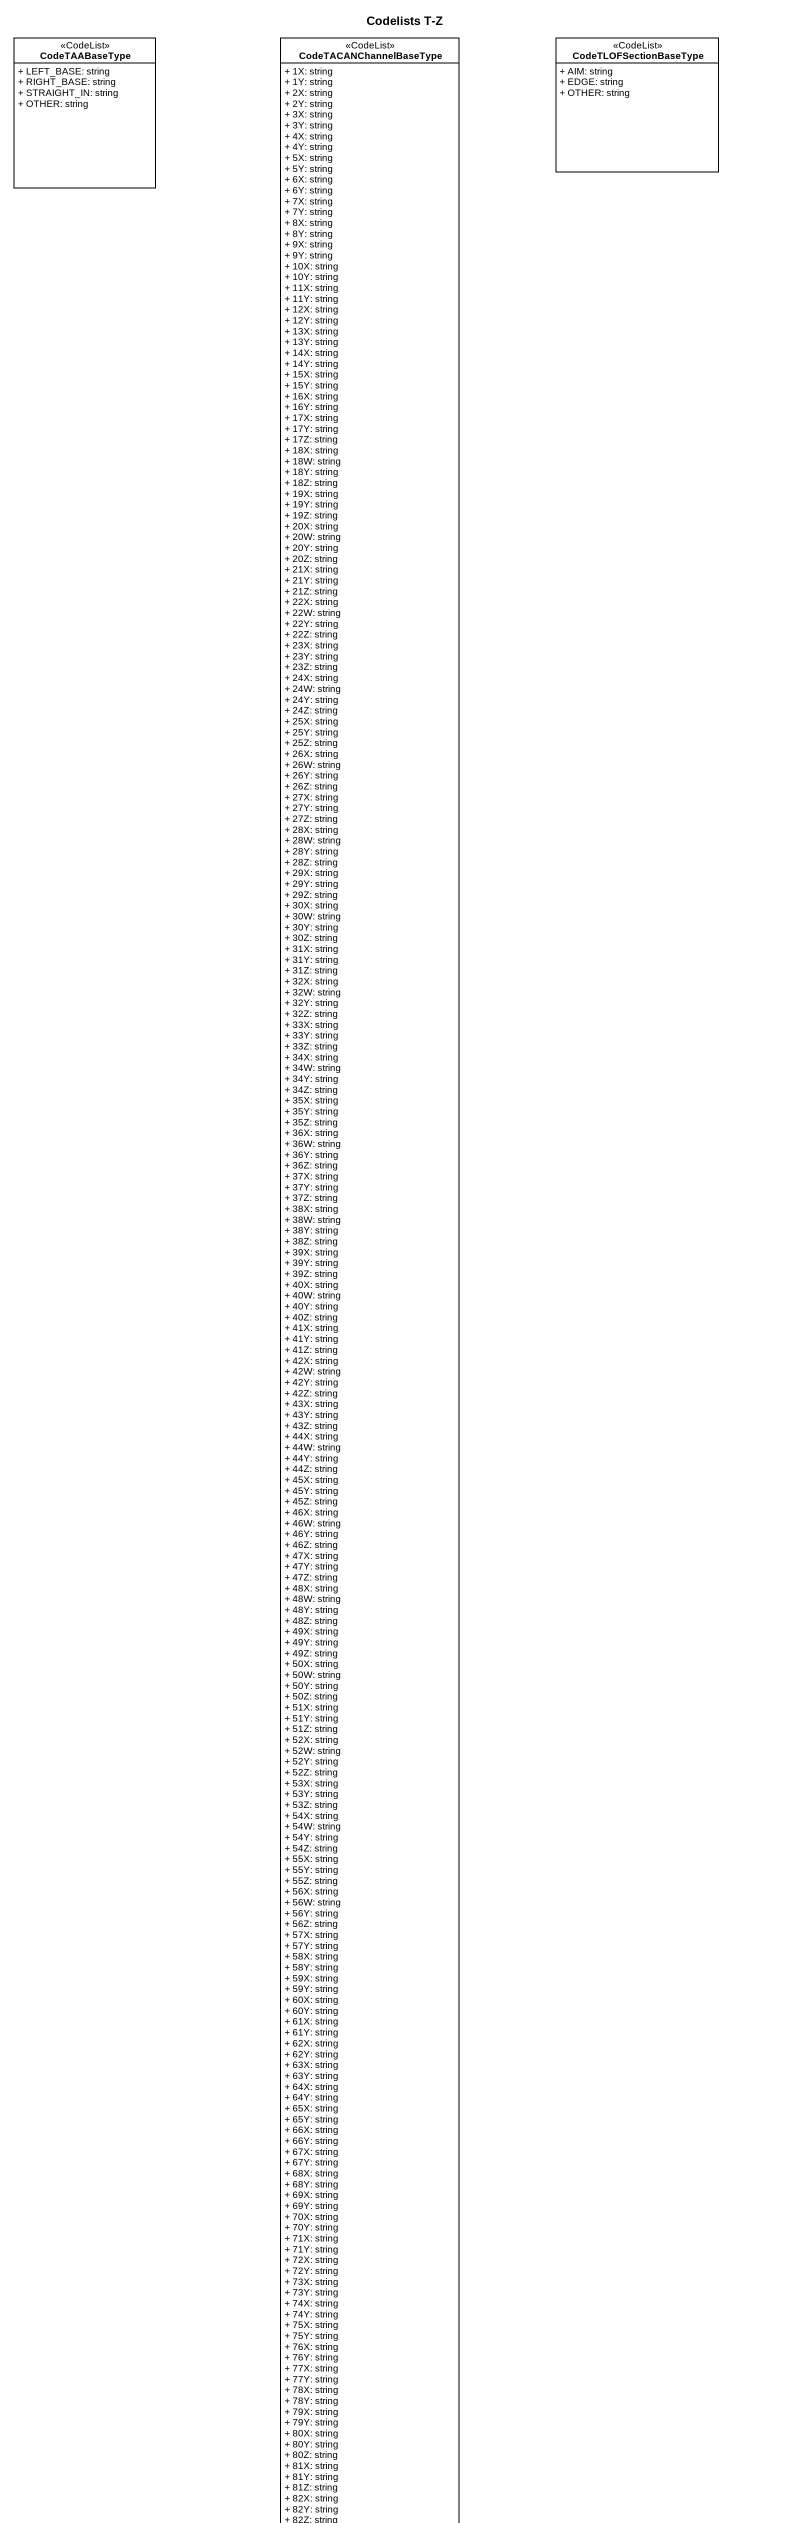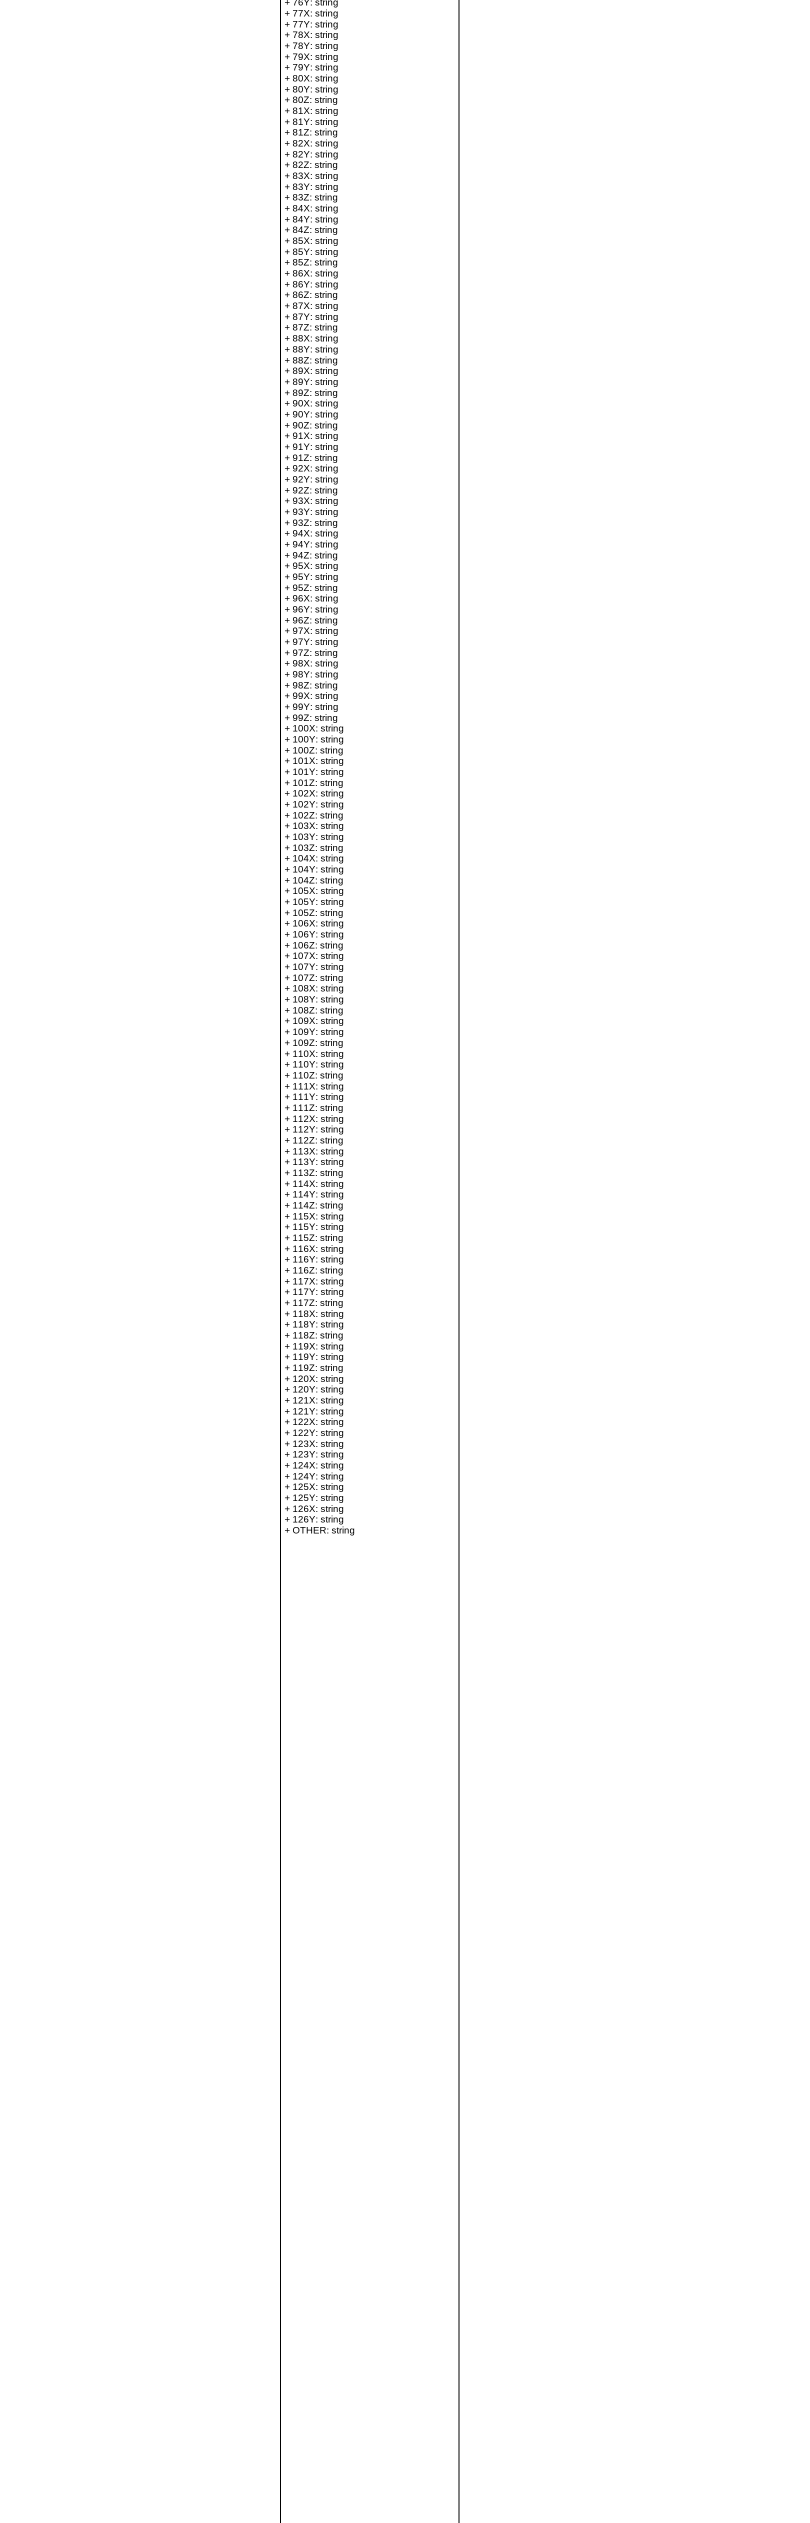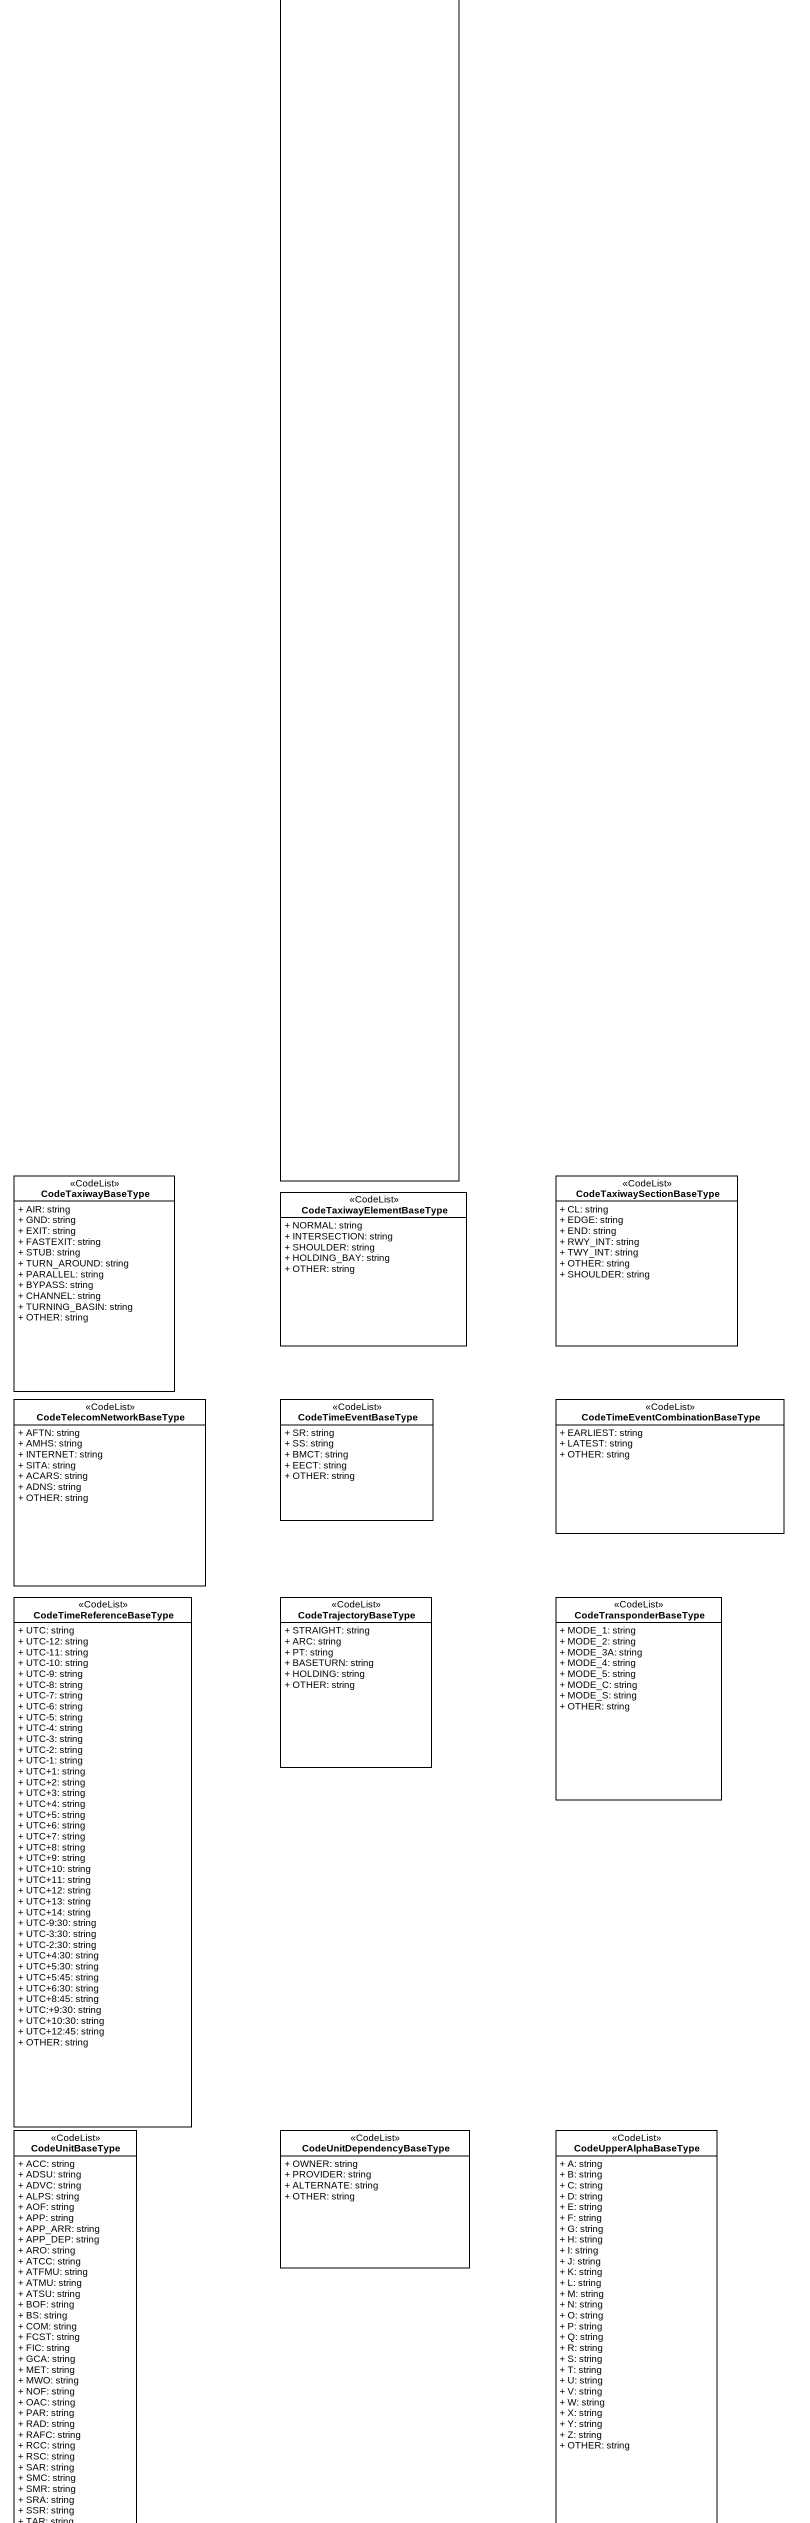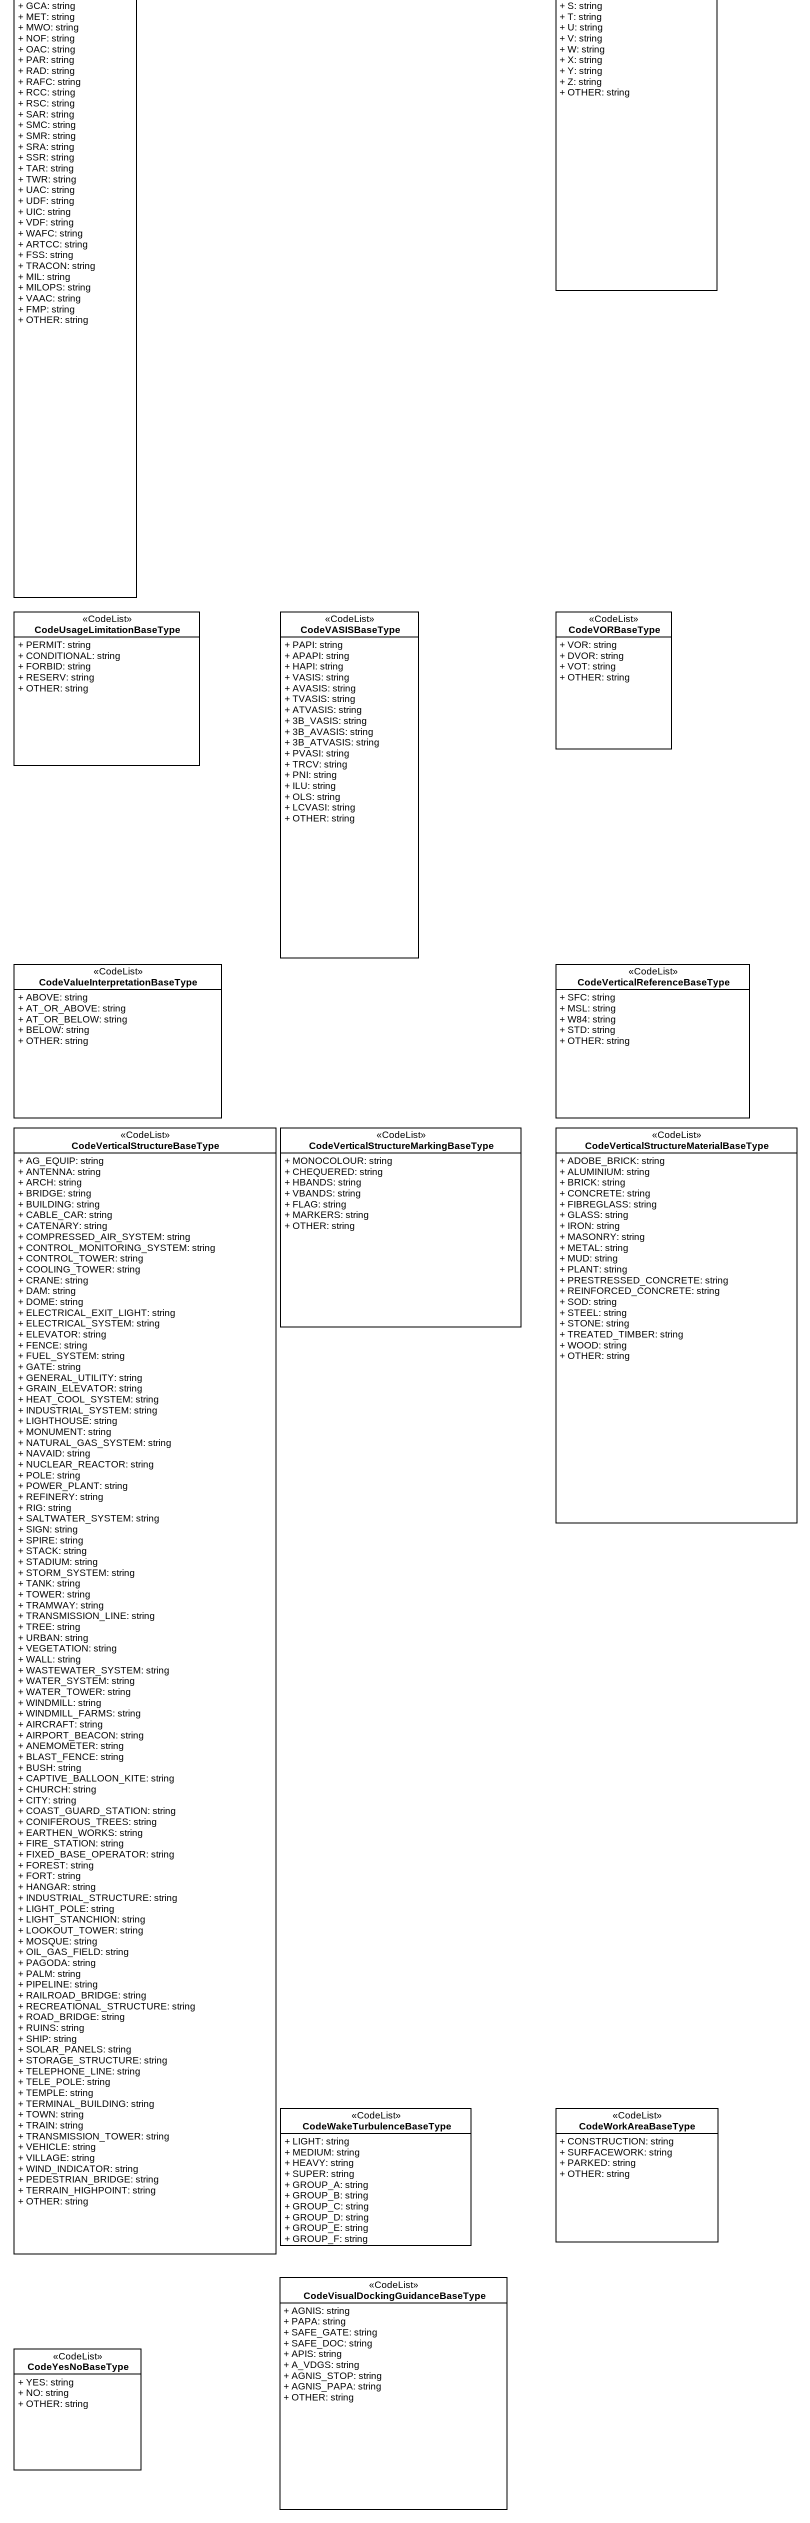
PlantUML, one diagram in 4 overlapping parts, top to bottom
@startuml
title Codelists T-Z
hide circle
hide empty members
skinparam classAttributeIconSize 0
class CodeTAABaseType <<CodeList>> {
  + LEFT_BASE: string
  + RIGHT_BASE: string
  + STRAIGHT_IN: string
  + OTHER: string
}
class CodeTACANChannelBaseType <<CodeList>> {
  + 1X: string
  + 1Y: string
  + 2X: string
  + 2Y: string
  + 3X: string
  + 3Y: string
  + 4X: string
  + 4Y: string
  + 5X: string
  + 5Y: string
  + 6X: string
  + 6Y: string
  + 7X: string
  + 7Y: string
  + 8X: string
  + 8Y: string
  + 9X: string
  + 9Y: string
  + 10X: string
  + 10Y: string
  + 11X: string
  + 11Y: string
  + 12X: string
  + 12Y: string
  + 13X: string
  + 13Y: string
  + 14X: string
  + 14Y: string
  + 15X: string
  + 15Y: string
  + 16X: string
  + 16Y: string
  + 17X: string
  + 17Y: string
  + 17Z: string
  + 18X: string
  + 18W: string
  + 18Y: string
  + 18Z: string
  + 19X: string
  + 19Y: string
  + 19Z: string
  + 20X: string
  + 20W: string
  + 20Y: string
  + 20Z: string
  + 21X: string
  + 21Y: string
  + 21Z: string
  + 22X: string
  + 22W: string
  + 22Y: string
  + 22Z: string
  + 23X: string
  + 23Y: string
  + 23Z: string
  + 24X: string
  + 24W: string
  + 24Y: string
  + 24Z: string
  + 25X: string
  + 25Y: string
  + 25Z: string
  + 26X: string
  + 26W: string
  + 26Y: string
  + 26Z: string
  + 27X: string
  + 27Y: string
  + 27Z: string
  + 28X: string
  + 28W: string
  + 28Y: string
  + 28Z: string
  + 29X: string
  + 29Y: string
  + 29Z: string
  + 30X: string
  + 30W: string
  + 30Y: string
  + 30Z: string
  + 31X: string
  + 31Y: string
  + 31Z: string
  + 32X: string
  + 32W: string
  + 32Y: string
  + 32Z: string
  + 33X: string
  + 33Y: string
  + 33Z: string
  + 34X: string
  + 34W: string
  + 34Y: string
  + 34Z: string
  + 35X: string
  + 35Y: string
  + 35Z: string
  + 36X: string
  + 36W: string
  + 36Y: string
  + 36Z: string
  + 37X: string
  + 37Y: string
  + 37Z: string
  + 38X: string
  + 38W: string
  + 38Y: string
  + 38Z: string
  + 39X: string
  + 39Y: string
  + 39Z: string
  + 40X: string
  + 40W: string
  + 40Y: string
  + 40Z: string
  + 41X: string
  + 41Y: string
  + 41Z: string
  + 42X: string
  + 42W: string
  + 42Y: string
  + 42Z: string
  + 43X: string
  + 43Y: string
  + 43Z: string
  + 44X: string
  + 44W: string
  + 44Y: string
  + 44Z: string
  + 45X: string
  + 45Y: string
  + 45Z: string
  + 46X: string
  + 46W: string
  + 46Y: string
  + 46Z: string
  + 47X: string
  + 47Y: string
  + 47Z: string
  + 48X: string
  + 48W: string
  + 48Y: string
  + 48Z: string
  + 49X: string
  + 49Y: string
  + 49Z: string
  + 50X: string
  + 50W: string
  + 50Y: string
  + 50Z: string
  + 51X: string
  + 51Y: string
  + 51Z: string
  + 52X: string
  + 52W: string
  + 52Y: string
  + 52Z: string
  + 53X: string
  + 53Y: string
  + 53Z: string
  + 54X: string
  + 54W: string
  + 54Y: string
  + 54Z: string
  + 55X: string
  + 55Y: string
  + 55Z: string
  + 56X: string
  + 56W: string
  + 56Y: string
  + 56Z: string
  + 57X: string
  + 57Y: string
  + 58X: string
  + 58Y: string
  + 59X: string
  + 59Y: string
  + 60X: string
  + 60Y: string
  + 61X: string
  + 61Y: string
  + 62X: string
  + 62Y: string
  + 63X: string
  + 63Y: string
  + 64X: string
  + 64Y: string
  + 65X: string
  + 65Y: string
  + 66X: string
  + 66Y: string
  + 67X: string
  + 67Y: string
  + 68X: string
  + 68Y: string
  + 69X: string
  + 69Y: string
  + 70X: string
  + 70Y: string
  + 71X: string
  + 71Y: string
  + 72X: string
  + 72Y: string
  + 73X: string
  + 73Y: string
  + 74X: string
  + 74Y: string
  + 75X: string
  + 75Y: string
  + 76X: string
  + 76Y: string
  + 77X: string
  + 77Y: string
  + 78X: string
  + 78Y: string
  + 79X: string
  + 79Y: string
  + 80X: string
  + 80Y: string
  + 80Z: string
  + 81X: string
  + 81Y: string
  + 81Z: string
  + 82X: string
  + 82Y: string
  + 82Z: string
  + 83X: string
  + 83Y: string
  + 83Z: string
  + 84X: string
  + 84Y: string
  + 84Z: string
  + 85X: string
  + 85Y: string
  + 85Z: string
  + 86X: string
  + 86Y: string
  + 86Z: string
  + 87X: string
  + 87Y: string
  + 87Z: string
  + 88X: string
  + 88Y: string
  + 88Z: string
  + 89X: string
  + 89Y: string
  + 89Z: string
  + 90X: string
  + 90Y: string
  + 90Z: string
  + 91X: string
  + 91Y: string
  + 91Z: string
  + 92X: string
  + 92Y: string
  + 92Z: string
  + 93X: string
  + 93Y: string
  + 93Z: string
  + 94X: string
  + 94Y: string
  + 94Z: string
  + 95X: string
  + 95Y: string
  + 95Z: string
  + 96X: string
  + 96Y: string
  + 96Z: string
  + 97X: string
  + 97Y: string
  + 97Z: string
  + 98X: string
  + 98Y: string
  + 98Z: string
  + 99X: string
  + 99Y: string
  + 99Z: string
  + 100X: string
  + 100Y: string
  + 100Z: string
  + 101X: string
  + 101Y: string
  + 101Z: string
  + 102X: string
  + 102Y: string
  + 102Z: string
  + 103X: string
  + 103Y: string
  + 103Z: string
  + 104X: string
  + 104Y: string
  + 104Z: string
  + 105X: string
  + 105Y: string
  + 105Z: string
  + 106X: string
  + 106Y: string
  + 106Z: string
  + 107X: string
  + 107Y: string
  + 107Z: string
  + 108X: string
  + 108Y: string
  + 108Z: string
  + 109X: string
  + 109Y: string
  + 109Z: string
  + 110X: string
  + 110Y: string
  + 110Z: string
  + 111X: string
  + 111Y: string
  + 111Z: string
  + 112X: string
  + 112Y: string
  + 112Z: string
  + 113X: string
  + 113Y: string
  + 113Z: string
  + 114X: string
  + 114Y: string
  + 114Z: string
  + 115X: string
  + 115Y: string
  + 115Z: string
  + 116X: string
  + 116Y: string
  + 116Z: string
  + 117X: string
  + 117Y: string
  + 117Z: string
  + 118X: string
  + 118Y: string
  + 118Z: string
  + 119X: string
  + 119Y: string
  + 119Z: string
  + 120X: string
  + 120Y: string
  + 121X: string
  + 121Y: string
  + 122X: string
  + 122Y: string
  + 123X: string
  + 123Y: string
  + 124X: string
  + 124Y: string
  + 125X: string
  + 125Y: string
  + 126X: string
  + 126Y: string
  + OTHER: string
}
class CodeTLOFSectionBaseType <<CodeList>> {
  + AIM: string
  + EDGE: string
  + OTHER: string
}
class CodeTaxiwayBaseType <<CodeList>> {
  + AIR: string
  + GND: string
  + EXIT: string
  + FASTEXIT: string
  + STUB: string
  + TURN_AROUND: string
  + PARALLEL: string
  + BYPASS: string
  + CHANNEL: string
  + TURNING_BASIN: string
  + OTHER: string
}
class CodeTaxiwaySectionBaseType <<CodeList>> {
  + CL: string
  + EDGE: string
  + END: string
  + RWY_INT: string
  + TWY_INT: string
  + OTHER: string
  + SHOULDER: string
}
class CodeTaxiwayElementBaseType <<CodeList>> {
  + NORMAL: string
  + INTERSECTION: string
  + SHOULDER: string
  + HOLDING_BAY: string
  + OTHER: string
}
class CodeTelecomNetworkBaseType <<CodeList>> {
  + AFTN: string
  + AMHS: string
  + INTERNET: string
  + SITA: string
  + ACARS: string
  + ADNS: string
  + OTHER: string
}
class CodeTimeEventBaseType <<CodeList>> {
  + SR: string
  + SS: string
  + BMCT: string
  + EECT: string
  + OTHER: string
}
class "CodeTimeEventCombinationBaseType" as CodeTimeEventCombinationBase <<CodeList>> {
  + EARLIEST: string
  + LATEST: string
  + OTHER: string
}
class CodeTimeReferenceBaseType <<CodeList>> {
  + UTC: string
  + UTC-12: string
  + UTC-11: string
  + UTC-10: string
  + UTC-9: string
  + UTC-8: string
  + UTC-7: string
  + UTC-6: string
  + UTC-5: string
  + UTC-4: string
  + UTC-3: string
  + UTC-2: string
  + UTC-1: string
  + UTC+1: string
  + UTC+2: string
  + UTC+3: string
  + UTC+4: string
  + UTC+5: string
  + UTC+6: string
  + UTC+7: string
  + UTC+8: string
  + UTC+9: string
  + UTC+10: string
  + UTC+11: string
  + UTC+12: string
  + UTC+13: string
  + UTC+14: string
  + UTC-9:30: string
  + UTC-3:30: string
  + UTC-2:30: string
  + UTC+4:30: string
  + UTC+5:30: string
  + UTC+5:45: string
  + UTC+6:30: string
  + UTC+8:45: string
  + UTC:+9:30: string
  + UTC+10:30: string
  + UTC+12:45: string
  + OTHER: string
}
class CodeTrajectoryBaseType <<CodeList>> {
  + STRAIGHT: string
  + ARC: string
  + PT: string
  + BASETURN: string
  + HOLDING: string
  + OTHER: string
}
class CodeTransponderBaseType <<CodeList>> {
  + MODE_1: string
  + MODE_2: string
  + MODE_3A: string
  + MODE_4: string
  + MODE_5: string
  + MODE_C: string
  + MODE_S: string
  + OTHER: string
}
class CodeUnitBaseType <<CodeList>> {
  + ACC: string
  + ADSU: string
  + ADVC: string
  + ALPS: string
  + AOF: string
  + APP: string
  + APP_ARR: string
  + APP_DEP: string
  + ARO: string
  + ATCC: string
  + ATFMU: string
  + ATMU: string
  + ATSU: string
  + BOF: string
  + BS: string
  + COM: string
  + FCST: string
  + FIC: string
  + GCA: string
  + MET: string
  + MWO: string
  + NOF: string
  + OAC: string
  + PAR: string
  + RAD: string
  + RAFC: string
  + RCC: string
  + RSC: string
  + SAR: string
  + SMC: string
  + SMR: string
  + SRA: string
  + SSR: string
  + TAR: string
  + TWR: string
  + UAC: string
  + UDF: string
  + UIC: string
  + VDF: string
  + WAFC: string
  + ARTCC: string
  + FSS: string
  + TRACON: string
  + MIL: string
  + MILOPS: string
  + VAAC: string
  + FMP: string
  + OTHER: string
}
class CodeUnitDependencyBaseType <<CodeList>> {
  + OWNER: string
  + PROVIDER: string
  + ALTERNATE: string
  + OTHER: string
}
class CodeUpperAlphaBaseType <<CodeList>> {
  + A: string
  + B: string
  + C: string
  + D: string
  + E: string
  + F: string
  + G: string
  + H: string
  + I: string
  + J: string
  + K: string
  + L: string
  + M: string
  + N: string
  + O: string
  + P: string
  + Q: string
  + R: string
  + S: string
  + T: string
  + U: string
  + V: string
  + W: string
  + X: string
  + Y: string
  + Z: string
  + OTHER: string
}
class CodeUsageLimitationBaseType <<CodeList>> {
  + PERMIT: string
  + CONDITIONAL: string
  + FORBID: string
  + RESERV: string
  + OTHER: string
}
class CodeVASISBaseType <<CodeList>> {
  + PAPI: string
  + APAPI: string
  + HAPI: string
  + VASIS: string
  + AVASIS: string
  + TVASIS: string
  + ATVASIS: string
  + 3B_VASIS: string
  + 3B_AVASIS: string
  + 3B_ATVASIS: string
  + PVASI: string
  + TRCV: string
  + PNI: string
  + ILU: string
  + OLS: string
  + LCVASI: string
  + OTHER: string
}
class CodeVORBaseType <<CodeList>> {
  + VOR: string
  + DVOR: string
  + VOT: string
  + OTHER: string
}
class "CodeValueInterpretationBaseType" as CodeValueInterpretationBaseT <<CodeList>> {
  + ABOVE: string
  + AT_OR_ABOVE: string
  + AT_OR_BELOW: string
  + BELOW: string
  + OTHER: string
}
class "CodeVerticalReferenceBaseType" as CodeVerticalReferenceBaseTyp <<CodeList>> {
  + SFC: string
  + MSL: string
  + W84: string
  + STD: string
  + OTHER: string
}
class "CodeVerticalStructureBaseType" as CodeVerticalStructureBaseTyp <<CodeList>> {
  + AG_EQUIP: string
  + ANTENNA: string
  + ARCH: string
  + BRIDGE: string
  + BUILDING: string
  + CABLE_CAR: string
  + CATENARY: string
  + COMPRESSED_AIR_SYSTEM: string
  + CONTROL_MONITORING_SYSTEM: string
  + CONTROL_TOWER: string
  + COOLING_TOWER: string
  + CRANE: string
  + DAM: string
  + DOME: string
  + ELECTRICAL_EXIT_LIGHT: string
  + ELECTRICAL_SYSTEM: string
  + ELEVATOR: string
  + FENCE: string
  + FUEL_SYSTEM: string
  + GATE: string
  + GENERAL_UTILITY: string
  + GRAIN_ELEVATOR: string
  + HEAT_COOL_SYSTEM: string
  + INDUSTRIAL_SYSTEM: string
  + LIGHTHOUSE: string
  + MONUMENT: string
  + NATURAL_GAS_SYSTEM: string
  + NAVAID: string
  + NUCLEAR_REACTOR: string
  + POLE: string
  + POWER_PLANT: string
  + REFINERY: string
  + RIG: string
  + SALTWATER_SYSTEM: string
  + SIGN: string
  + SPIRE: string
  + STACK: string
  + STADIUM: string
  + STORM_SYSTEM: string
  + TANK: string
  + TOWER: string
  + TRAMWAY: string
  + TRANSMISSION_LINE: string
  + TREE: string
  + URBAN: string
  + VEGETATION: string
  + WALL: string
  + WASTEWATER_SYSTEM: string
  + WATER_SYSTEM: string
  + WATER_TOWER: string
  + WINDMILL: string
  + WINDMILL_FARMS: string
  + AIRCRAFT: string
  + AIRPORT_BEACON: string
  + ANEMOMETER: string
  + BLAST_FENCE: string
  + BUSH: string
  + CAPTIVE_BALLOON_KITE: string
  + CHURCH: string
  + CITY: string
  + COAST_GUARD_STATION: string
  + CONIFEROUS_TREES: string
  + EARTHEN_WORKS: string
  + FIRE_STATION: string
  + FIXED_BASE_OPERATOR: string
  + FOREST: string
  + FORT: string
  + HANGAR: string
  + INDUSTRIAL_STRUCTURE: string
  + LIGHT_POLE: string
  + LIGHT_STANCHION: string
  + LOOKOUT_TOWER: string
  + MOSQUE: string
  + OIL_GAS_FIELD: string
  + PAGODA: string
  + PALM: string
  + PIPELINE: string
  + RAILROAD_BRIDGE: string
  + RECREATIONAL_STRUCTURE: string
  + ROAD_BRIDGE: string
  + RUINS: string
  + SHIP: string
  + SOLAR_PANELS: string
  + STORAGE_STRUCTURE: string
  + TELEPHONE_LINE: string
  + TELE_POLE: string
  + TEMPLE: string
  + TERMINAL_BUILDING: string
  + TOWN: string
  + TRAIN: string
  + TRANSMISSION_TOWER: string
  + VEHICLE: string
  + VILLAGE: string
  + WIND_INDICATOR: string
  + PEDESTRIAN_BRIDGE: string
  + TERRAIN_HIGHPOINT: string
  + OTHER: string
}
class "CodeVerticalStructureMarkingBaseType" as CodeVerticalStructureMarking <<CodeList>> {
  + MONOCOLOUR: string
  + CHEQUERED: string
  + HBANDS: string
  + VBANDS: string
  + FLAG: string
  + MARKERS: string
  + OTHER: string
}
class "CodeVerticalStructureMaterialBaseType" as CodeVerticalStructureMateria <<CodeList>> {
  + ADOBE_BRICK: string
  + ALUMINIUM: string
  + BRICK: string
  + CONCRETE: string
  + FIBREGLASS: string
  + GLASS: string
  + IRON: string
  + MASONRY: string
  + METAL: string
  + MUD: string
  + PLANT: string
  + PRESTRESSED_CONCRETE: string
  + REINFORCED_CONCRETE: string
  + SOD: string
  + STEEL: string
  + STONE: string
  + TREATED_TIMBER: string
  + WOOD: string
  + OTHER: string
}
class CodeWakeTurbulenceBaseType <<CodeList>> {
  + LIGHT: string
  + MEDIUM: string
  + HEAVY: string
  + SUPER: string
  + GROUP_A: string
  + GROUP_B: string
  + GROUP_C: string
  + GROUP_D: string
  + GROUP_E: string
  + GROUP_F: string
}
class CodeWorkAreaBaseType <<CodeList>> {
  + CONSTRUCTION: string
  + SURFACEWORK: string
  + PARKED: string
  + OTHER: string
}
class "CodeVisualDockingGuidanceBaseType" as CodeVisualDockingGuidanceBas <<CodeList>> {
  + AGNIS: string
  + PAPA: string
  + SAFE_GATE: string
  + SAFE_DOC: string
  + APIS: string
  + A_VDGS: string
  + AGNIS_STOP: string
  + AGNIS_PAPA: string
  + OTHER: string
}
class CodeYesNoBaseType <<CodeList>> {
  + YES: string
  + NO: string
  + OTHER: string
}
@enduml
